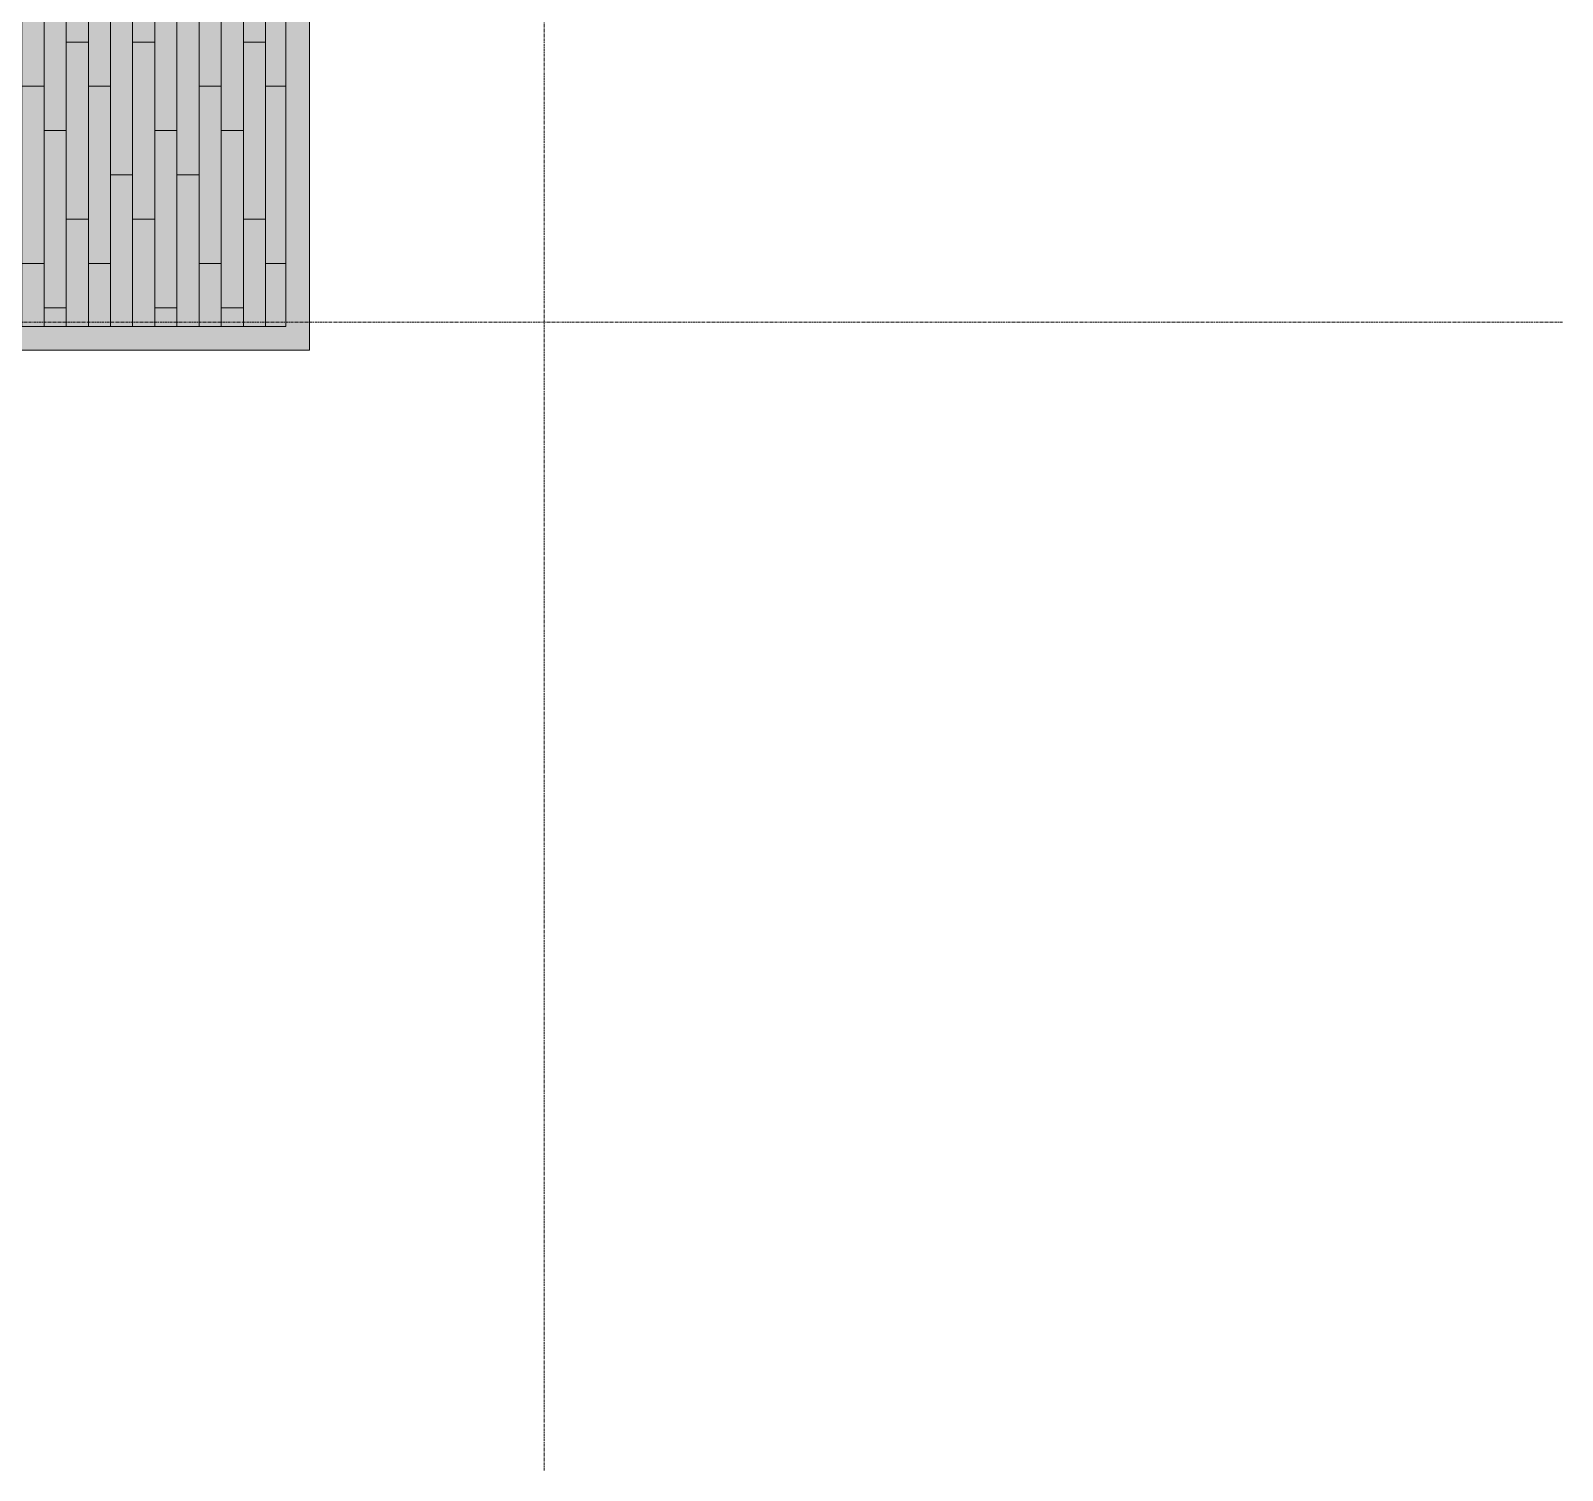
# Model space of a CAD drawing. Header units: inches. Extents: x -4105 to -1989, y 10980 to 12341.
# Drawn here: x -2266.1 to -1989.4, y 10979.8 to 11239.9 of the extents above; entities that cross this region are included whole.
import ezdxf

# ---------------------------------------------------------------- set-up
doc = ezdxf.new("R2010")
doc.units = ezdxf.units.IN
doc.header["$MEASUREMENT"] = 0
doc.linetypes.add('Grid Line 1_2_', pattern=[0.875, 0.5, -0.125, 0.125, -0.125])
for name, color, linetype, lineweight in [('0-1', 7, 'Continuous', 5), ('A-FLOR-PATT-1', 251, 'Continuous', 9), ('A-WALL-3', 10, 'Continuous', 18), ('A-WALL-5', 23, 'Continuous', 5), ('S-GRID-1', 1, 'Grid Line 1_2_', 9)]:
    doc.layers.add(name, color=color, linetype=linetype, lineweight=lineweight)
doc.layers.add('A-AREA-PATT-1', color=7, linetype='Continuous', lineweight=9, transparency=1)

# ---------------------------------------------------------------- blocks, each defined once
blk = doc.blocks.new('CTR - 1st Phase - Shell_rvt-1-ENLARGED FLOOR PLAN - 3RD FLOOR PLAN - EAST')
at = {"layer": 'A-AREA-PATT-1'}
blk.add_hatch(color=256, dxfattribs=at).paths.add_polyline_path([(-2326.29, 11186.39), (-2219.96, 11186.39), (-2219.96, 11246.89), (-2253.74, 11246.89), (-2253.74, 11247.39), (-2254.11, 11247.39), (-2254.11, 11246.89), (-2292.14, 11246.89), (-2292.14, 11247.39), (-2326.29, 11247.39), (-2326.29, 11188.24)], flags=0)
at = {"layer": 'A-FLOR-PATT-1'}
h = blk.add_hatch(dxfattribs=at)
h.set_pattern_fill('FP_32', color=256, style=0, pattern_type=2)
h.set_pattern_definition([(270, (-2991.659, 31901.795), (4, 2e-16), []), (0, (-2991.659, 31901.795), (8, 8), [4, -28]), (0, (-2987.659, 31885.795), (8, 8), [4, -28])])
h.paths.add_polyline_path([(-2326.29, 11186.39), (-2219.96, 11186.39), (-2219.96, 11246.89), (-2253.74, 11246.89), (-2253.74, 11247.39), (-2254.11, 11247.39), (-2254.11, 11246.89), (-2292.14, 11246.89), (-2292.14, 11247.39), (-2326.29, 11247.39), (-2326.29, 11188.24)], flags=0)
at = {"layer": 'A-WALL-5'}
for points in [[(-2216.46, 11182.14), (-2215.71, 11182.14), (-2215.71, 11246.89), (-2217.71, 11246.89), (-2217.71, 11247.95), (-2219.96, 11247.95), (-2219.96, 11182.14)], [(-2219.96, 11182.14), (-2219.96, 11186.39), (-2326.29, 11186.39), (-2326.29, 11182.14), (-2298.17, 11182.14)]]:
    blk.add_hatch(color=256, dxfattribs=at).paths.add_polyline_path(points, flags=0)
at = {"layer": 'A-WALL-3'}
for p, q in [((-2219.96, 11186.39), (-2219.96, 11247.95)), ((-2215.71, 11246.89), (-2215.71, 11182.14)), ((-2326.29, 11186.39), (-2219.96, 11186.39)), ((-2219.96, 11182.14), (-2326.29, 11182.14)), ((-2219.96, 11182.14), (-2215.71, 11182.14))]:
    blk.add_line(p, q, dxfattribs=at)
at = {"layer": 'S-GRID-1'}
for p, q in [((-2173.32, 10979.75), (-2173.32, 12308.75)), ((-1989.4, 11187.19), (-4072.56, 11187.19))]:
    blk.add_line(p, q, dxfattribs=at)

msp = doc.modelspace()

# ---------------------------------------------------------------- block references
at = {"layer": '0-1'}
msp.add_blockref('CTR - 1st Phase - Shell_rvt-1-ENLARGED FLOOR PLAN - 3RD FLOOR PLAN - EAST', (0, 0), dxfattribs=at)

doc.saveas('drawing.dxf')
